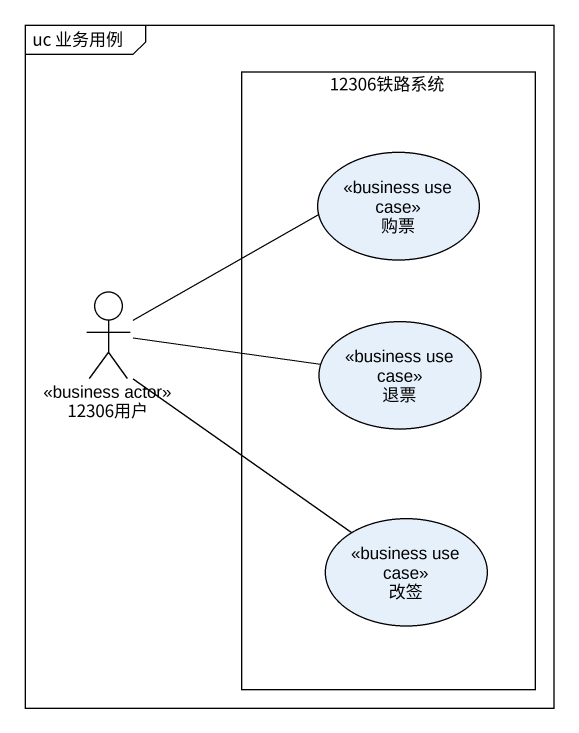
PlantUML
@startuml
mainframe uc 业务用例
rectangle "12306铁路系统" as r12306铁路系统 {
  usecase 购票 <<business use case>>
  usecase 退票 <<business use case>>
  usecase 改签 <<business use case>>
}
actor "12306用户" as a12306用户 <<business actor>>
a12306用户 -right- 购票
a12306用户 -right- 退票
a12306用户 -- 改签
@enduml
